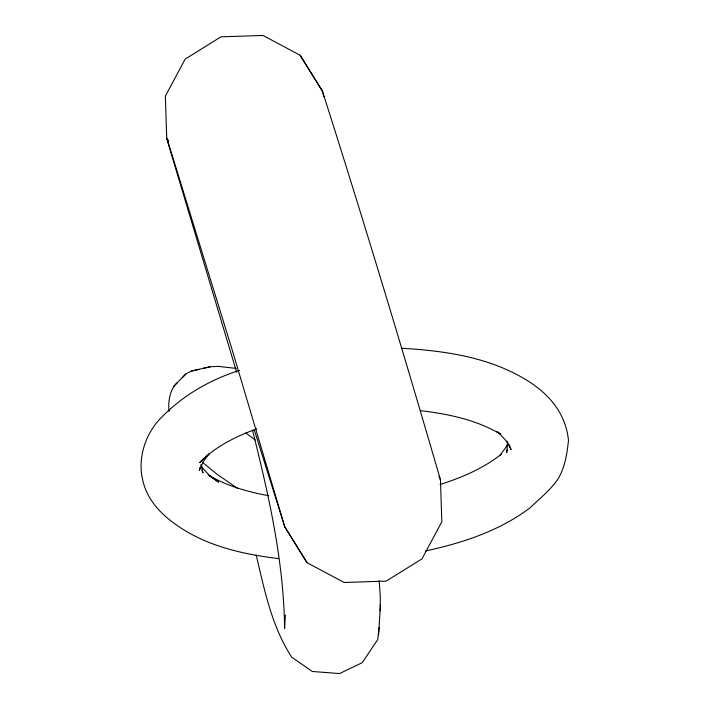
<?xml version="1.0" encoding="UTF-8"?>
<svg xmlns="http://www.w3.org/2000/svg" width="709" height="709" viewBox="0 0 709 709"><rect width="100%" height="100%" fill="white"/><g stroke="black" fill="none" stroke-linecap="round" stroke-linejoin="round"><path stroke-width="1.06" d="M256.179 554.925C264.422 589.977 271.822 626.712 291.78 657.225L312.377 671.485L339.567 673.55L362.219 662.685L377.746 639.527L379.04 627.625M380.095 610.803L380.316 597.084L379.191 580.574M285.381 615.093L284.593 628.617C283.848 561.448 268.729 495.05 252.475 430.141M378.641 634.741L380.423 604.866M200.035 467.249L199.335 470.466L203.049 461.905L209.368 453.468L199.752 462.552C215.376 446.493 235.964 436.372 256.8 428.856M507.325 449.435L506.625 452.643L507.635 444.339L507.032 441.299M177.401 382.55C169.761 389.498 167.927 401.631 169.079 411.468M508.016 442.522L505.951 447.282L499.632 455.719L501.236 454.212M182.213 377.675L186.042 373.785L191.652 370.993L210.032 366.801L218.221 366.367L236.221 368.414M173.466 386.547L186.042 373.785M499.801 455.4C482.085 468.995 461.258 477.751 440.112 484.495M239.562 370.355C208.765 380.086 180.316 396.88 158.346 420.694C144.476 436.54 137.643 459.698 142.757 480.277C147.959 503.461 166.198 519.156 185.598 530.979C213.799 547.685 246.448 554.775 278.672 558.603M191.652 370.993L198.954 369.345M203.288 368.326L210.032 366.801M425.497 550.982C462.383 543.032 499.446 530.881 529.889 507.936C540.107 498.143 551.496 489.37 559.091 477.219C565.162 465.822 567.209 452.971 568.485 440.271C565.472 411.752 547.348 392.077 523.402 378.207C486.596 356.68 443.205 350.68 401.312 348.225M420.446 410.671C448.239 413.932 476.466 419.843 500.793 434.271L496.495 431.258M268.702 495.697C247.654 491.878 226.685 485.966 208.207 474.924L218.514 482.138L209.137 475.172L202.233 467.612L200.798 464.936M254.221 429.681L284.805 526.964L307.032 562.671L344.166 582.488L386.237 581.096L421.979 558.869L441.822 521.771L440.44 479.727C402.615 349.705 363.478 219.976 322.365 90.974L300.137 55.267L263.012 35.45L220.933 36.841L185.191 59.069L165.348 96.167L166.73 138.211L167.404 140.931L236.638 372.172M237.364 488.226L217.105 474.312L202.694 462.481M255.187 439.997L245.731 432.907M496.451 431.48L499.863 434.014L506.767 441.574L511.074 449.595L509.133 444.454M322.701 91.585L300.137 55.267M168.485 141.029L166.73 138.211L168.237 140.683M284.469 526.353L307.032 562.671M440.103 479.124L440.44 479.727M201.808 469.881L202.969 472.974L201.365 464.847M439.093 476.182L439.766 478.141M167.067 138.813L232.197 349.918L284.805 526.964M323.038 93.694L323.88 96.699M322.365 90.974L322.817 92.79"/></g></svg>
